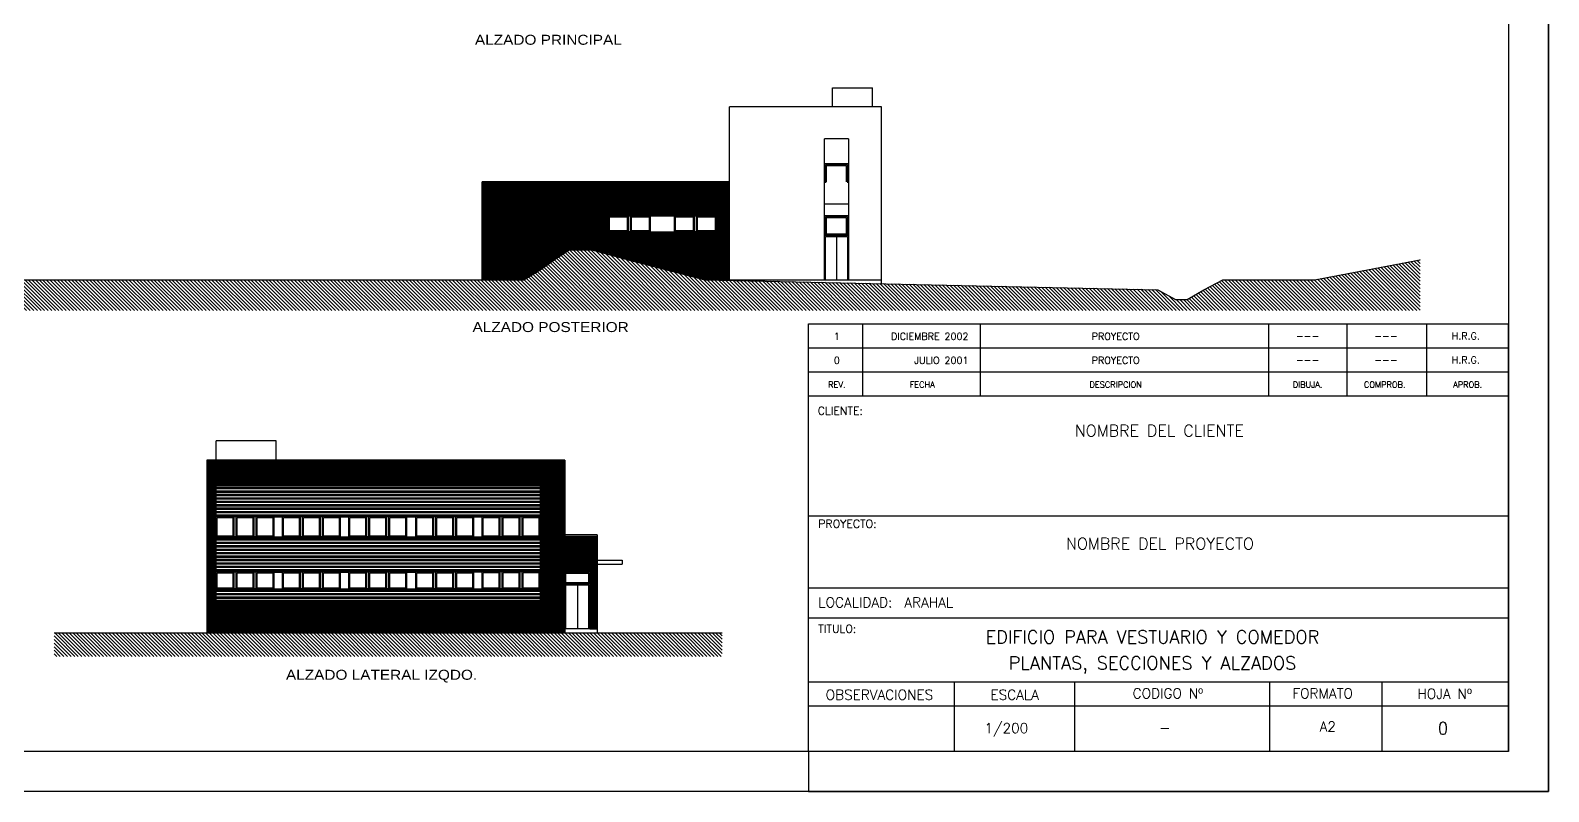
# Model space of a CAD drawing. Header units: millimetres. Extents: x 214 to 333, y 194 to 278.
# Drawn here: x 257.1 to 333, y 194.1 to 232.2 of the extents above; entities that cross this region are included whole.
import ezdxf
from ezdxf.enums import TextEntityAlignment as Align

# ---------------------------------------------------------------- set-up
doc = ezdxf.new("R2010")
doc.units = ezdxf.units.MM
doc.header["$MEASUREMENT"] = 0
for name, color, linetype in [('01', 9, 'Continuous'), ('015', 1, 'Continuous'), ('018', 3, 'Continuous'), ('02', 2, 'Continuous'), ('025', 7, 'Continuous'), ('07', 6, 'Continuous'), ('CV', 1, 'Continuous'), ('FINA', 3, 'Continuous'), ('LINEA', 3, 'Continuous'), ('MUROS', 2, 'Continuous'), ('sombra', 8, 'Continuous')]:
    doc.layers.add(name, color=color, linetype=linetype)
doc.styles.add('ROMANS', font='romans', dxfattribs={"height": 6})
doc.styles.add('ROMANT', font='ROMANT.SHX')
doc.styles.add('SMALL', font='ARIAL.TTF', dxfattribs={"height": 0.1})
pattern_1 = [(135, (-599.96599, -594.50472), (-0.089802561, -0.089802561), [])]
pattern_2 = [(0, (-599.96599, -594.50472), (0, 0.0635), [])]

# ---------------------------------------------------------------- blocks, each defined once
blk = doc.blocks.new('ENC')
for points in [[(0, 0), (0, 297), (-10, 297)], [(-185, 10), (-185, 0), (0, 0)]]:
    blk.add_lwpolyline(points)
blk = doc.blocks.new('A2H')
at = {"layer": '015'}
blk.add_lwpolyline([(-594, 0), (-594, 420), (0, 420), (0, 0)], close=True, dxfattribs=at)
at = {"layer": '07'}
blk.add_lwpolyline([(-569, 10), (-569, 410), (-10, 410), (-10, 10)], close=True, dxfattribs=at)
at = {"layer": '015'}
blk.add_blockref('ENC', (0, 0), dxfattribs=at)

msp = doc.modelspace()

# ---------------------------------------------------------------- hatches: boundary and pattern name
at = {"layer": '01', "linetype": 'Continuous', "ltscale": 0.07}
h = msp.add_hatch(dxfattribs=at)
h.set_pattern_fill('ANSI31', color=256, scale=0.04, angle=90, style=0)
h.set_pattern_definition(pattern_1)
h.paths.add_polyline_path([(313.476, 219.254), (290.832, 219.754), (288.913, 220.254), (286.988, 220.754), (285.187, 221.254), (284.049, 221.254), (283.29, 220.754), (282.598, 220.254), (281.786, 219.754), (278.674, 219.754), (251.059, 219.754), (250.828, 220.254), (250.564, 220.754), (250.354, 221.254), (250.138, 221.754), (249.888, 222.254), (249.667, 222.754), (249.418, 223.254), (248.962, 223.754), (248.236, 224.254), (247.478, 224.754), (245.914, 225.254), (245.914, 218.219), (326.59, 218.219), (326.59, 220.754), (321.324, 219.754), (316.732, 219.754), (315.776, 219.254), (314.947, 218.754), (314.366, 218.754)])
h = msp.add_hatch(dxfattribs=at)
h.set_pattern_fill('ANSI31', color=256, scale=0.04, angle=90, style=0)
h.set_pattern_definition(pattern_1)
h.paths.add_polyline_path([(291.69, 202.088), (258.294, 202.088), (258.294, 200.909), (291.69, 200.909)])
at = {"layer": 'sombra', "linetype": 'Continuous', "ltscale": 0.07}
h = msp.add_hatch(dxfattribs=at)
h.set_pattern_fill('LINE,_O', color=256, scale=0.02)
h.set_pattern_definition(pattern_2)
h.paths.add_polyline_path([(279.704, 224.654), (279.704, 219.754), (281.786, 219.754), (282.598, 220.254), (283.29, 220.754), (284.049, 221.254), (285.187, 221.254), (286.988, 220.754), (288.913, 220.254), (290.832, 219.754), (292.069, 219.727), (292.069, 224.654)])
h.paths.add_polyline_path([(286.004, 222.954), (288.105, 222.954), (289.305, 222.954), (291.405, 222.954), (291.405, 222.154), (291.405, 222.104), (286.004, 222.104), (286.004, 222.154)], flags=16)
h.paths.add_polyline_path([(286.054, 222.904), (286.955, 222.904), (286.955, 222.204), (286.054, 222.204)], flags=0)
h.paths.add_polyline_path([(287.155, 222.904), (288.055, 222.904), (288.055, 222.204), (287.155, 222.204)], flags=0)
h.paths.add_polyline_path([(289.355, 222.904), (290.255, 222.904), (290.255, 222.204), (289.355, 222.204)], flags=0)
h.paths.add_polyline_path([(290.455, 222.904), (291.355, 222.904), (291.355, 222.204), (290.455, 222.204)], flags=0)
h = msp.add_hatch(dxfattribs=at)
h.set_pattern_fill('LINE,_O', color=256, scale=0.02)
h.set_pattern_definition(pattern_2)
h.paths.add_polyline_path([(265.936, 210.734), (265.936, 202.088), (283.836, 202.088), (283.836, 210.734)])
h.paths.add_polyline_path([(282.596, 209.43), (282.596, 203.58), (266.396, 203.574), (266.396, 209.423)], flags=16)
at = {"layer": 'sombra'}
h = msp.add_hatch(dxfattribs=at)
h.set_pattern_fill('ANSI32', color=256, scale=0.456, angle=135, style=0)
h.paths.add_polyline_path([(282.596, 206.845), (266.396, 206.838), (266.396, 205.128), (269.296, 205.128), (269.716, 205.128), (272.616, 205.128), (273.036, 205.128), (275.936, 205.128), (276.372, 205.128), (279.272, 205.128), (279.696, 205.135), (282.596, 205.135)])
h.paths.add_polyline_path([(282.596, 204.245), (266.396, 204.238), (266.396, 203.574), (282.596, 203.58)])
h.paths.add_polyline_path([(282.596, 209.43), (266.396, 209.423), (266.396, 207.888), (269.296, 207.888), (269.716, 207.888), (272.616, 207.888), (273.036, 207.888), (275.936, 207.888), (276.372, 207.888), (279.272, 207.888), (279.696, 207.895), (282.596, 207.895)])
at = {"layer": 'sombra', "linetype": 'Continuous', "ltscale": 0.07}
h = msp.add_hatch(dxfattribs=at)
h.set_pattern_fill('LINE,_O', color=256, scale=0.02)
h.set_pattern_definition(pattern_2)
h.paths.add_polyline_path([(285.449, 206.988), (283.836, 206.988), (283.836, 205.128), (285.084, 205.128), (285.084, 202.288), (285.449, 202.288)])

# ---------------------------------------------------------------- linework, layer by layer
at = {"linetype": 'Continuous', "ltscale": 0.07}
for p, q in [((297.209, 229.354), (299.209, 229.354)), ((299.669, 228.4), (292.069, 228.4)), ((298.02, 226.794), (296.82, 226.794)), ((298.02, 226.794), (298.02, 221.954)), ((298.02, 225.554), (296.82, 225.554)), ((298.02, 225.554), (298.02, 224.554)), ((298.02, 225.554), (298.02, 224.554)), ((292.069, 224.654), (279.704, 224.654)), ((286.004, 222.154), (286.004, 222.954)), ((286.004, 222.954), (288.105, 222.954)), ((288.105, 222.154), (288.105, 222.954)), ((289.305, 222.154), (289.305, 222.954)), ((289.305, 222.954), (291.405, 222.954)), ((290.455, 222.954), (291.355, 222.954)), ((290.455, 222.954), (291.355, 222.954)), ((291.405, 222.154), (291.405, 222.954)), ((298.02, 222.954), (296.82, 222.954)), ((298.02, 222.954), (298.02, 221.954)), ((298.02, 221.954), (298.02, 219.754)), ((298.02, 221.954), (298.02, 219.754)), ((269.396, 211.688), (266.396, 211.688)), ((265.936, 210.734), (265.936, 202.088)), ((283.836, 210.734), (265.936, 210.734)), ((283.836, 210.734), (283.836, 202.088)), ((269.296, 207.888), (266.396, 207.888)), ((269.296, 206.888), (269.296, 207.888)), ((272.616, 207.888), (269.716, 207.888)), ((272.616, 206.888), (272.616, 207.888)), ((275.936, 207.888), (273.036, 207.888)), ((275.936, 206.888), (275.936, 207.888)), ((279.272, 207.888), (276.372, 207.888)), ((279.272, 206.888), (279.272, 207.888)), ((282.596, 207.895), (279.696, 207.895)), ((282.596, 206.895), (282.596, 207.895)), ((285.449, 206.988), (283.836, 206.988)), ((285.449, 206.988), (285.449, 202.088)), ((285.449, 205.728), (286.699, 205.728)), ((286.699, 205.728), (286.699, 205.528)), ((269.296, 205.128), (266.396, 205.128)), ((269.296, 204.288), (269.296, 205.128)), ((272.616, 205.128), (269.716, 205.128)), ((272.616, 204.288), (272.616, 205.128)), ((275.936, 205.128), (273.036, 205.128)), ((275.936, 204.288), (275.936, 205.128)), ((279.272, 205.128), (276.372, 205.128)), ((279.272, 204.288), (279.272, 205.128)), ((282.596, 205.135), (279.696, 205.135)), ((282.596, 204.295), (282.596, 205.135)), ((285.084, 205.128), (283.836, 205.128)), ((285.084, 205.128), (285.084, 202.288)), ((285.449, 205.528), (286.699, 205.528)), ((285.084, 204.538), (283.836, 204.538)), ((285.449, 202.288), (283.836, 202.288))]:
    msp.add_line(p, q, dxfattribs=at)
at = {"linetype": 'Continuous'}
for p, q in [((292.069, 219.727), (292.069, 228.4)), ((299.669, 219.559), (299.669, 228.4)), ((296.82, 219.754), (296.82, 226.794)), ((279.704, 219.754), (279.704, 224.654)), ((288.105, 222.154), (286.004, 222.154)), ((288.105, 222.154), (286.004, 222.154)), ((291.405, 222.154), (289.305, 222.154)), ((291.405, 222.154), (289.305, 222.154)), ((291.355, 222.154), (290.455, 222.154)), ((291.355, 222.154), (290.455, 222.154)), ((298.02, 221.954), (296.82, 221.954)), ((296.82, 219.754), (296.82, 221.954)), ((292.069, 219.754), (299.669, 219.754)), ((266.396, 206.888), (266.396, 207.888)), ((269.716, 206.888), (269.716, 207.888)), ((273.036, 206.888), (273.036, 207.888)), ((276.372, 206.888), (276.372, 207.888)), ((279.696, 206.895), (279.696, 207.895)), ((269.296, 206.888), (266.396, 206.888)), ((272.616, 206.888), (269.716, 206.888)), ((275.936, 206.888), (273.036, 206.888)), ((279.272, 206.888), (276.372, 206.888)), ((282.596, 206.895), (279.696, 206.895)), ((266.396, 204.288), (266.396, 205.128)), ((269.716, 204.288), (269.716, 205.128)), ((273.036, 204.288), (273.036, 205.128)), ((276.372, 204.288), (276.372, 205.128)), ((279.696, 204.295), (279.696, 205.135)), ((269.296, 204.288), (266.396, 204.288)), ((272.616, 204.288), (269.716, 204.288)), ((275.936, 204.288), (273.036, 204.288)), ((279.272, 204.288), (276.372, 204.288)), ((282.596, 204.295), (279.696, 204.295))]:
    msp.add_line(p, q, dxfattribs=at)
at = {"color": 6}
for p, q in [((296.019, 213.949), (296.019, 217.549)), ((296.019, 217.549), (331.019, 217.549)), ((331.019, 213.949), (331.019, 217.549)), ((296.019, 216.349), (331.019, 216.349)), ((296.019, 215.149), (331.019, 215.149)), ((296.019, 213.949), (331.019, 213.949)), ((296.019, 213.949), (331.019, 213.949)), ((296.019, 196.149), (296.019, 213.949)), ((331.019, 196.149), (331.019, 213.949)), ((296.019, 207.949), (331.019, 207.949)), ((296.019, 204.349), (331.019, 204.349)), ((296.019, 202.849), (331.019, 202.849)), ((296.019, 199.649), (331.019, 199.649)), ((331.019, 196.149), (296.019, 196.149))]:
    msp.add_line(p, q, dxfattribs=at)
at = {"color": 7}
for p, q in [((298.733, 213.949), (298.733, 217.549)), ((304.619, 213.949), (304.619, 217.549)), ((319.029, 213.949), (319.029, 217.549)), ((322.942, 213.949), (322.942, 217.549)), ((326.935, 213.949), (326.935, 217.549)), ((324.692, 196.149), (324.692, 199.656)), ((303.314, 196.149), (303.314, 199.649)), ((309.335, 196.149), (309.335, 199.649)), ((319.079, 196.149), (319.079, 199.649)), ((296.019, 198.449), (331.019, 198.449))]:
    msp.add_line(p, q, dxfattribs=at)
at = {"layer": '018'}
for p, q in [((297.97, 225.504), (296.87, 225.504)), ((296.87, 225.504), (296.87, 224.604)), ((297.97, 225.504), (297.97, 224.604)), ((297.92, 225.454), (296.92, 225.454)), ((296.92, 224.654), (296.92, 225.454)), ((297.92, 224.654), (297.92, 225.454)), ((286.054, 222.904), (286.955, 222.904)), ((286.054, 222.204), (286.054, 222.904)), ((286.955, 222.204), (286.955, 222.904)), ((287.005, 222.154), (287.005, 222.954)), ((287.105, 222.154), (287.105, 222.954)), ((287.155, 222.204), (287.155, 222.904)), ((287.155, 222.904), (288.055, 222.904)), ((288.055, 222.204), (288.055, 222.904)), ((289.355, 222.204), (289.355, 222.904)), ((289.355, 222.904), (290.255, 222.904)), ((290.255, 222.204), (290.255, 222.904)), ((290.305, 222.154), (290.305, 222.954)), ((290.405, 222.154), (290.405, 222.954)), ((290.455, 222.204), (290.455, 222.904)), ((290.455, 222.904), (291.355, 222.904)), ((291.355, 222.204), (291.355, 222.904)), ((297.97, 222.904), (296.87, 222.904)), ((296.87, 222.904), (296.87, 222.004)), ((297.92, 222.854), (296.92, 222.854)), ((296.92, 222.054), (296.92, 222.854)), ((297.92, 222.054), (297.92, 222.854)), ((297.97, 222.904), (297.97, 222.004)), ((286.955, 222.204), (286.054, 222.204)), ((288.055, 222.204), (287.155, 222.204)), ((290.255, 222.204), (289.355, 222.204)), ((291.355, 222.204), (290.455, 222.204)), ((297.97, 222.004), (296.87, 222.004)), ((297.97, 221.904), (296.87, 221.904)), ((296.87, 219.754), (296.87, 221.904)), ((296.92, 222.054), (297.92, 222.054)), ((296.97, 222.054), (297.92, 222.054)), ((297.42, 221.904), (297.42, 219.754)), ((297.97, 221.904), (297.97, 219.754)), ((266.446, 206.938), (266.446, 207.838)), ((267.246, 207.838), (266.446, 207.838)), ((267.246, 206.938), (267.246, 207.838)), ((267.296, 206.888), (267.296, 207.888)), ((267.396, 206.888), (267.396, 207.888)), ((267.446, 206.938), (267.446, 207.838)), ((268.246, 207.838), (267.446, 207.838)), ((268.246, 206.938), (268.246, 207.838)), ((268.296, 206.888), (268.296, 207.888)), ((268.396, 206.888), (268.396, 207.888)), ((268.446, 206.938), (268.446, 207.838)), ((269.246, 207.838), (268.446, 207.838)), ((269.246, 206.938), (269.246, 207.838)), ((269.766, 206.938), (269.766, 207.838)), ((270.566, 207.838), (269.766, 207.838)), ((270.566, 206.938), (270.566, 207.838)), ((270.616, 206.888), (270.616, 207.888)), ((270.716, 206.888), (270.716, 207.888)), ((270.766, 206.938), (270.766, 207.838)), ((271.566, 207.838), (270.766, 207.838)), ((271.566, 206.938), (271.566, 207.838)), ((271.616, 206.888), (271.616, 207.888)), ((271.716, 206.888), (271.716, 207.888)), ((271.766, 206.938), (271.766, 207.838)), ((272.566, 207.838), (271.766, 207.838)), ((272.566, 206.938), (272.566, 207.838)), ((273.086, 206.938), (273.086, 207.838)), ((273.886, 207.838), (273.086, 207.838)), ((273.886, 206.938), (273.886, 207.838)), ((273.936, 206.888), (273.936, 207.888)), ((274.036, 206.888), (274.036, 207.888)), ((274.086, 206.938), (274.086, 207.838)), ((274.886, 207.838), (274.086, 207.838)), ((274.886, 206.938), (274.886, 207.838)), ((274.936, 206.888), (274.936, 207.888)), ((275.036, 206.888), (275.036, 207.888)), ((275.086, 206.938), (275.086, 207.838)), ((275.886, 207.838), (275.086, 207.838)), ((275.886, 206.938), (275.886, 207.838)), ((276.422, 206.938), (276.422, 207.838)), ((277.222, 207.838), (276.422, 207.838)), ((277.222, 206.938), (277.222, 207.838)), ((277.272, 206.888), (277.272, 207.888)), ((277.372, 206.888), (277.372, 207.888)), ((277.422, 206.938), (277.422, 207.838)), ((278.222, 207.838), (277.422, 207.838)), ((278.222, 206.938), (278.222, 207.838)), ((278.272, 206.888), (278.272, 207.888)), ((278.372, 206.888), (278.372, 207.888)), ((278.422, 206.938), (278.422, 207.838)), ((279.222, 207.838), (278.422, 207.838)), ((279.222, 206.938), (279.222, 207.838)), ((279.746, 206.945), (279.746, 207.845)), ((280.546, 207.845), (279.746, 207.845)), ((280.546, 206.945), (280.546, 207.845)), ((280.596, 206.895), (280.596, 207.895)), ((280.696, 206.895), (280.696, 207.895)), ((280.746, 206.945), (280.746, 207.845)), ((281.546, 207.845), (280.746, 207.845)), ((281.546, 206.945), (281.546, 207.845)), ((281.596, 206.895), (281.596, 207.895)), ((281.696, 206.895), (281.696, 207.895)), ((281.746, 206.945), (281.746, 207.845)), ((282.546, 207.845), (281.746, 207.845)), ((282.546, 206.945), (282.546, 207.845)), ((266.446, 206.938), (267.246, 206.938)), ((267.446, 206.938), (268.246, 206.938)), ((268.446, 206.938), (269.246, 206.938)), ((269.766, 206.938), (270.566, 206.938)), ((270.766, 206.938), (271.566, 206.938)), ((271.766, 206.938), (272.566, 206.938)), ((273.086, 206.938), (273.886, 206.938)), ((274.086, 206.938), (274.886, 206.938)), ((275.086, 206.938), (275.886, 206.938)), ((276.422, 206.938), (277.222, 206.938)), ((277.422, 206.938), (278.223, 206.938)), ((278.422, 206.938), (279.223, 206.938)), ((279.746, 206.945), (280.546, 206.945)), ((280.746, 206.945), (281.547, 206.945)), ((281.746, 206.945), (282.547, 206.945)), ((266.446, 204.338), (266.446, 205.078)), ((267.246, 205.078), (266.446, 205.078)), ((267.246, 204.338), (267.246, 205.078)), ((267.296, 204.288), (267.296, 205.128)), ((267.396, 204.288), (267.396, 205.128)), ((267.446, 204.338), (267.446, 205.078)), ((268.246, 205.078), (267.446, 205.078)), ((268.246, 204.338), (268.246, 205.078)), ((268.296, 204.288), (268.296, 205.128)), ((268.396, 204.288), (268.396, 205.128)), ((268.446, 204.338), (268.446, 205.078)), ((269.246, 205.078), (268.446, 205.078)), ((269.246, 204.338), (269.246, 205.078)), ((269.766, 204.338), (269.766, 205.078)), ((270.566, 205.078), (269.766, 205.078)), ((270.566, 204.338), (270.566, 205.078)), ((270.616, 204.288), (270.616, 205.128)), ((270.716, 204.288), (270.716, 205.128)), ((270.766, 204.338), (270.766, 205.078)), ((271.566, 205.078), (270.766, 205.078)), ((271.566, 204.338), (271.566, 205.078)), ((271.616, 204.288), (271.616, 205.128)), ((271.716, 204.288), (271.716, 205.128)), ((271.766, 204.338), (271.766, 205.078)), ((272.566, 205.078), (271.766, 205.078)), ((272.566, 204.338), (272.566, 205.078)), ((273.086, 204.338), (273.086, 205.078)), ((273.886, 205.078), (273.086, 205.078)), ((273.886, 204.338), (273.886, 205.078)), ((273.936, 204.288), (273.936, 205.128)), ((274.036, 204.288), (274.036, 205.128)), ((274.086, 204.338), (274.086, 205.078)), ((274.886, 205.078), (274.086, 205.078)), ((274.886, 204.338), (274.886, 205.078)), ((274.936, 204.288), (274.936, 205.128)), ((275.036, 204.288), (275.036, 205.128)), ((275.086, 204.338), (275.086, 205.078)), ((275.886, 205.078), (275.086, 205.078)), ((275.886, 204.338), (275.886, 205.078)), ((276.422, 204.338), (276.422, 205.078)), ((277.222, 205.078), (276.422, 205.078)), ((277.222, 204.338), (277.222, 205.078)), ((277.272, 204.288), (277.272, 205.128)), ((277.372, 204.288), (277.372, 205.128)), ((277.422, 204.338), (277.422, 205.078)), ((278.222, 205.078), (277.422, 205.078)), ((278.222, 204.338), (278.222, 205.078)), ((278.272, 204.288), (278.272, 205.128)), ((278.372, 204.288), (278.372, 205.128)), ((278.422, 204.338), (278.422, 205.078)), ((279.222, 205.078), (278.422, 205.078)), ((279.222, 204.338), (279.222, 205.078)), ((279.746, 204.345), (279.746, 205.085)), ((280.546, 205.085), (279.746, 205.085)), ((280.546, 204.345), (280.546, 205.085)), ((280.596, 204.295), (280.596, 205.135)), ((280.696, 204.295), (280.696, 205.135)), ((280.746, 204.345), (280.746, 205.085)), ((281.546, 205.085), (280.746, 205.085)), ((281.546, 204.345), (281.546, 205.085)), ((281.596, 204.295), (281.596, 205.135)), ((281.696, 204.295), (281.696, 205.135)), ((281.746, 204.345), (281.746, 205.085)), ((282.546, 205.085), (281.746, 205.085)), ((282.546, 204.345), (282.546, 205.085)), ((283.886, 204.588), (283.886, 205.078)), ((283.886, 205.078), (285.034, 205.078)), ((285.034, 204.588), (285.034, 205.078)), ((266.446, 204.338), (267.246, 204.338)), ((267.446, 204.338), (268.246, 204.338)), ((268.446, 204.338), (269.246, 204.338)), ((269.766, 204.338), (270.566, 204.338)), ((270.766, 204.338), (271.566, 204.338)), ((271.766, 204.338), (272.566, 204.338)), ((273.086, 204.338), (273.886, 204.338)), ((274.086, 204.338), (274.886, 204.338)), ((275.086, 204.338), (275.886, 204.338)), ((276.422, 204.338), (277.222, 204.338)), ((277.422, 204.338), (278.223, 204.338)), ((278.422, 204.338), (279.223, 204.338)), ((279.746, 204.345), (280.546, 204.345)), ((280.746, 204.345), (281.547, 204.345)), ((281.746, 204.345), (282.547, 204.345)), ((285.034, 204.588), (283.886, 204.588)), ((283.886, 204.488), (285.034, 204.488)), ((283.886, 202.288), (283.886, 204.488)), ((284.46, 204.488), (284.46, 202.288)), ((285.034, 202.288), (285.034, 204.488))]:
    msp.add_line(p, q, dxfattribs=at)
at = {"layer": '025', "linetype": 'Continuous', "ltscale": 0.07}
for p, q in [((297.209, 228.4), (297.209, 229.354)), ((299.209, 228.4), (299.209, 229.354)), ((266.396, 210.734), (266.396, 211.688)), ((269.396, 210.734), (269.396, 211.688))]:
    msp.add_line(p, q, dxfattribs=at)
at = {"layer": 'CV'}
msp.add_line((258.294, 202.088), (291.69, 202.088), dxfattribs=at)
msp.add_lwpolyline([(251.059, 219.754), (278.674, 219.754), (281.786, 219.754), (282.598, 220.254), (283.29, 220.754), (284.049, 221.254), (285.187, 221.254), (286.988, 220.754), (288.913, 220.254), (290.832, 219.754), (313.476, 219.254), (314.366, 218.754), (314.947, 218.754), (315.776, 219.254), (316.732, 219.754), (321.324, 219.754), (326.59, 220.754)], dxfattribs=at)
at = {"layer": 'FINA', "linetype": 'Continuous', "ltscale": 0.07}
for p, q in [((288.105, 222.954), (289.305, 222.954)), ((288.105, 222.154), (289.305, 222.154)), ((269.296, 207.888), (269.716, 207.888)), ((272.616, 207.888), (273.036, 207.888)), ((275.936, 207.888), (276.372, 207.888)), ((279.272, 207.888), (279.696, 207.895)), ((266.396, 206.838), (266.396, 206.888)), ((269.296, 206.888), (269.716, 206.888)), ((272.616, 206.888), (273.036, 206.888)), ((275.936, 206.888), (276.372, 206.888)), ((279.272, 206.888), (279.696, 206.895)), ((269.296, 205.128), (269.716, 205.128)), ((272.616, 205.128), (273.036, 205.128)), ((275.936, 205.128), (276.372, 205.128)), ((279.272, 205.128), (279.696, 205.135)), ((266.396, 204.238), (266.396, 204.288)), ((269.296, 204.288), (269.716, 204.288)), ((272.616, 204.288), (273.036, 204.288)), ((275.936, 204.288), (276.372, 204.288)), ((279.272, 204.288), (279.696, 204.295))]:
    msp.add_line(p, q, dxfattribs=at)
at = {"layer": 'FINA'}
for p, q in [((286.004, 222.104), (286.004, 222.154)), ((291.405, 222.104), (286.004, 222.104)), ((291.405, 222.104), (286.004, 222.104)), ((291.405, 222.104), (291.405, 222.154)), ((282.596, 206.845), (266.396, 206.838)), ((282.596, 204.245), (266.396, 204.238))]:
    msp.add_line(p, q, dxfattribs=at)
at = {"layer": 'LINEA', "linetype": 'Continuous', "ltscale": 0.07}
for p, q in [((282.596, 209.43), (266.396, 209.423)), ((266.396, 203.574), (266.396, 209.423)), ((282.596, 209.43), (282.596, 203.58)), ((282.596, 203.58), (266.396, 203.574))]:
    msp.add_line(p, q, dxfattribs=at)
at = {"layer": 'MUROS'}
msp.add_line((296.82, 223.554), (298.02, 223.554), dxfattribs=at)

# ---------------------------------------------------------------- block references
at = {"xscale": 0.2000000000007276, "yscale": 0.2000000000007276, "zscale": 0.2}
msp.add_blockref('A2H', (333.019, 194.149), dxfattribs=at)

# ---------------------------------------------------------------- texts
at = {"color": 7, "style": 'ROMANS'}
for s, height, p in [('1', 0.35, (297.428, 216.74)), ('PROYECTO', 0.35, (311.369, 216.74)), ('---', 0.35, (320.968, 216.755)), ('---', 0.35, (324.882, 216.755)), ('H.R.G.', 0.35, (328.875, 216.755)), ('0', 0.35, (297.428, 215.54)), ('PROYECTO', 0.35, (311.369, 215.54)), ('---', 0.35, (320.968, 215.555)), ('---', 0.35, (324.882, 215.555)), ('H.R.G.', 0.35, (328.875, 215.555)), ('REV.', 0.3, (297.428, 214.354)), ('FECHA', 0.3, (301.7, 214.354)), ('DESCRIPCION', 0.3, (311.369, 214.354)), ('DIBUJA.', 0.3, (320.968, 214.354)), ('COMPROB.', 0.3, (324.824, 214.354)), ('APROB.', 0.3, (328.97, 214.354)), ('OBSERVACIONES', 0.5, (299.558, 198.743)), ('ESCALA', 0.5, (306.323, 198.743)), ('CODIGO Nº', 0.5, (313.978, 198.813)), ('FORMATO', 0.5, (321.72, 198.813)), ('HOJA Nº', 0.5, (327.815, 198.794))]:
    msp.add_text(s, height=height, dxfattribs=at).set_placement(p, align=Align.CENTER)
for s, p in [('DICIEMBRE 2002', (304.011, 216.74)), ('JULIO 2001', (304.011, 215.54))]:
    msp.add_text(s, height=0.35, dxfattribs=at).set_placement(p, align=Align.RIGHT)
for s, height, p in [('CLIENTE:', 0.4, (296.471, 212.996)), ('PROYECTO:', 0.4, (296.5, 207.346)), ('LOCALIDAD:', 0.5, (296.5, 203.367)), ('TITULO:', 0.4, (296.5, 202.094))]:
    msp.add_text(s, height=height, dxfattribs=at).set_placement(p)
at = {"color": 2, "style": 'ROMANT'}
for s, p in [('NOMBRE DEL CLIENTE', (313.557, 211.91)), ('NOMBRE DEL PROYECTO', (313.586, 206.26))]:
    msp.add_text(s, height=0.58, dxfattribs=at).set_placement(p, align=Align.CENTER)
at = {"style": 'ROMANS'}
for s, height, p in [('ARAHAL', 0.5, (300.804, 203.367)), ('A2', 0.5, (321.57, 197.15)), ('0', 0.6, (327.479, 197.02))]:
    msp.add_text(s, height=height, dxfattribs=at).set_placement(p)
for s, height, p in [('EDIFICIO PARA VESTUARIO Y COMEDOR', 0.65, (313.209, 201.562)), ('PLANTAS, SECCIONES Y ALZADOS', 0.65, (313.209, 200.26)), ('1/200', 0.5, (305.907, 197.077)), ('-', 0.5, (313.829, 197.088))]:
    msp.add_text(s, height=height, dxfattribs=at).set_placement(p, align=Align.CENTER)
at = {"layer": '02', "style": 'SMALL', "width": 1.1}
for s, p in [('ALZADO PRINCIPAL', (279.335, 231.751)), ('ALZADO POSTERIOR', (279.213, 217.384)), ('ALZADO LATERAL IZQDO.', (269.885, 199.993))]:
    msp.add_text(s, height=0.5, dxfattribs=at).set_placement(p, align=Align.MIDDLE_LEFT)

doc.saveas('drawing.dxf')
